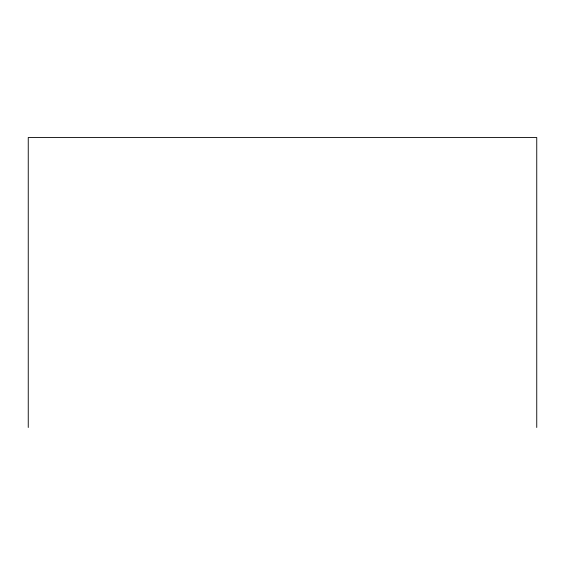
<?xml version="1.0" encoding="UTF-8"?>
<svg xmlns="http://www.w3.org/2000/svg" width="565" height="565" viewBox="0 0 565 565"><rect width="100%" height="100%" fill="white"/><g stroke="black" fill="none" stroke-linecap="round" stroke-linejoin="round"><path stroke-width="0.85" d="M536.75 427.486L536.75 137.514L28.25 137.514L28.25 427.486"/></g></svg>
